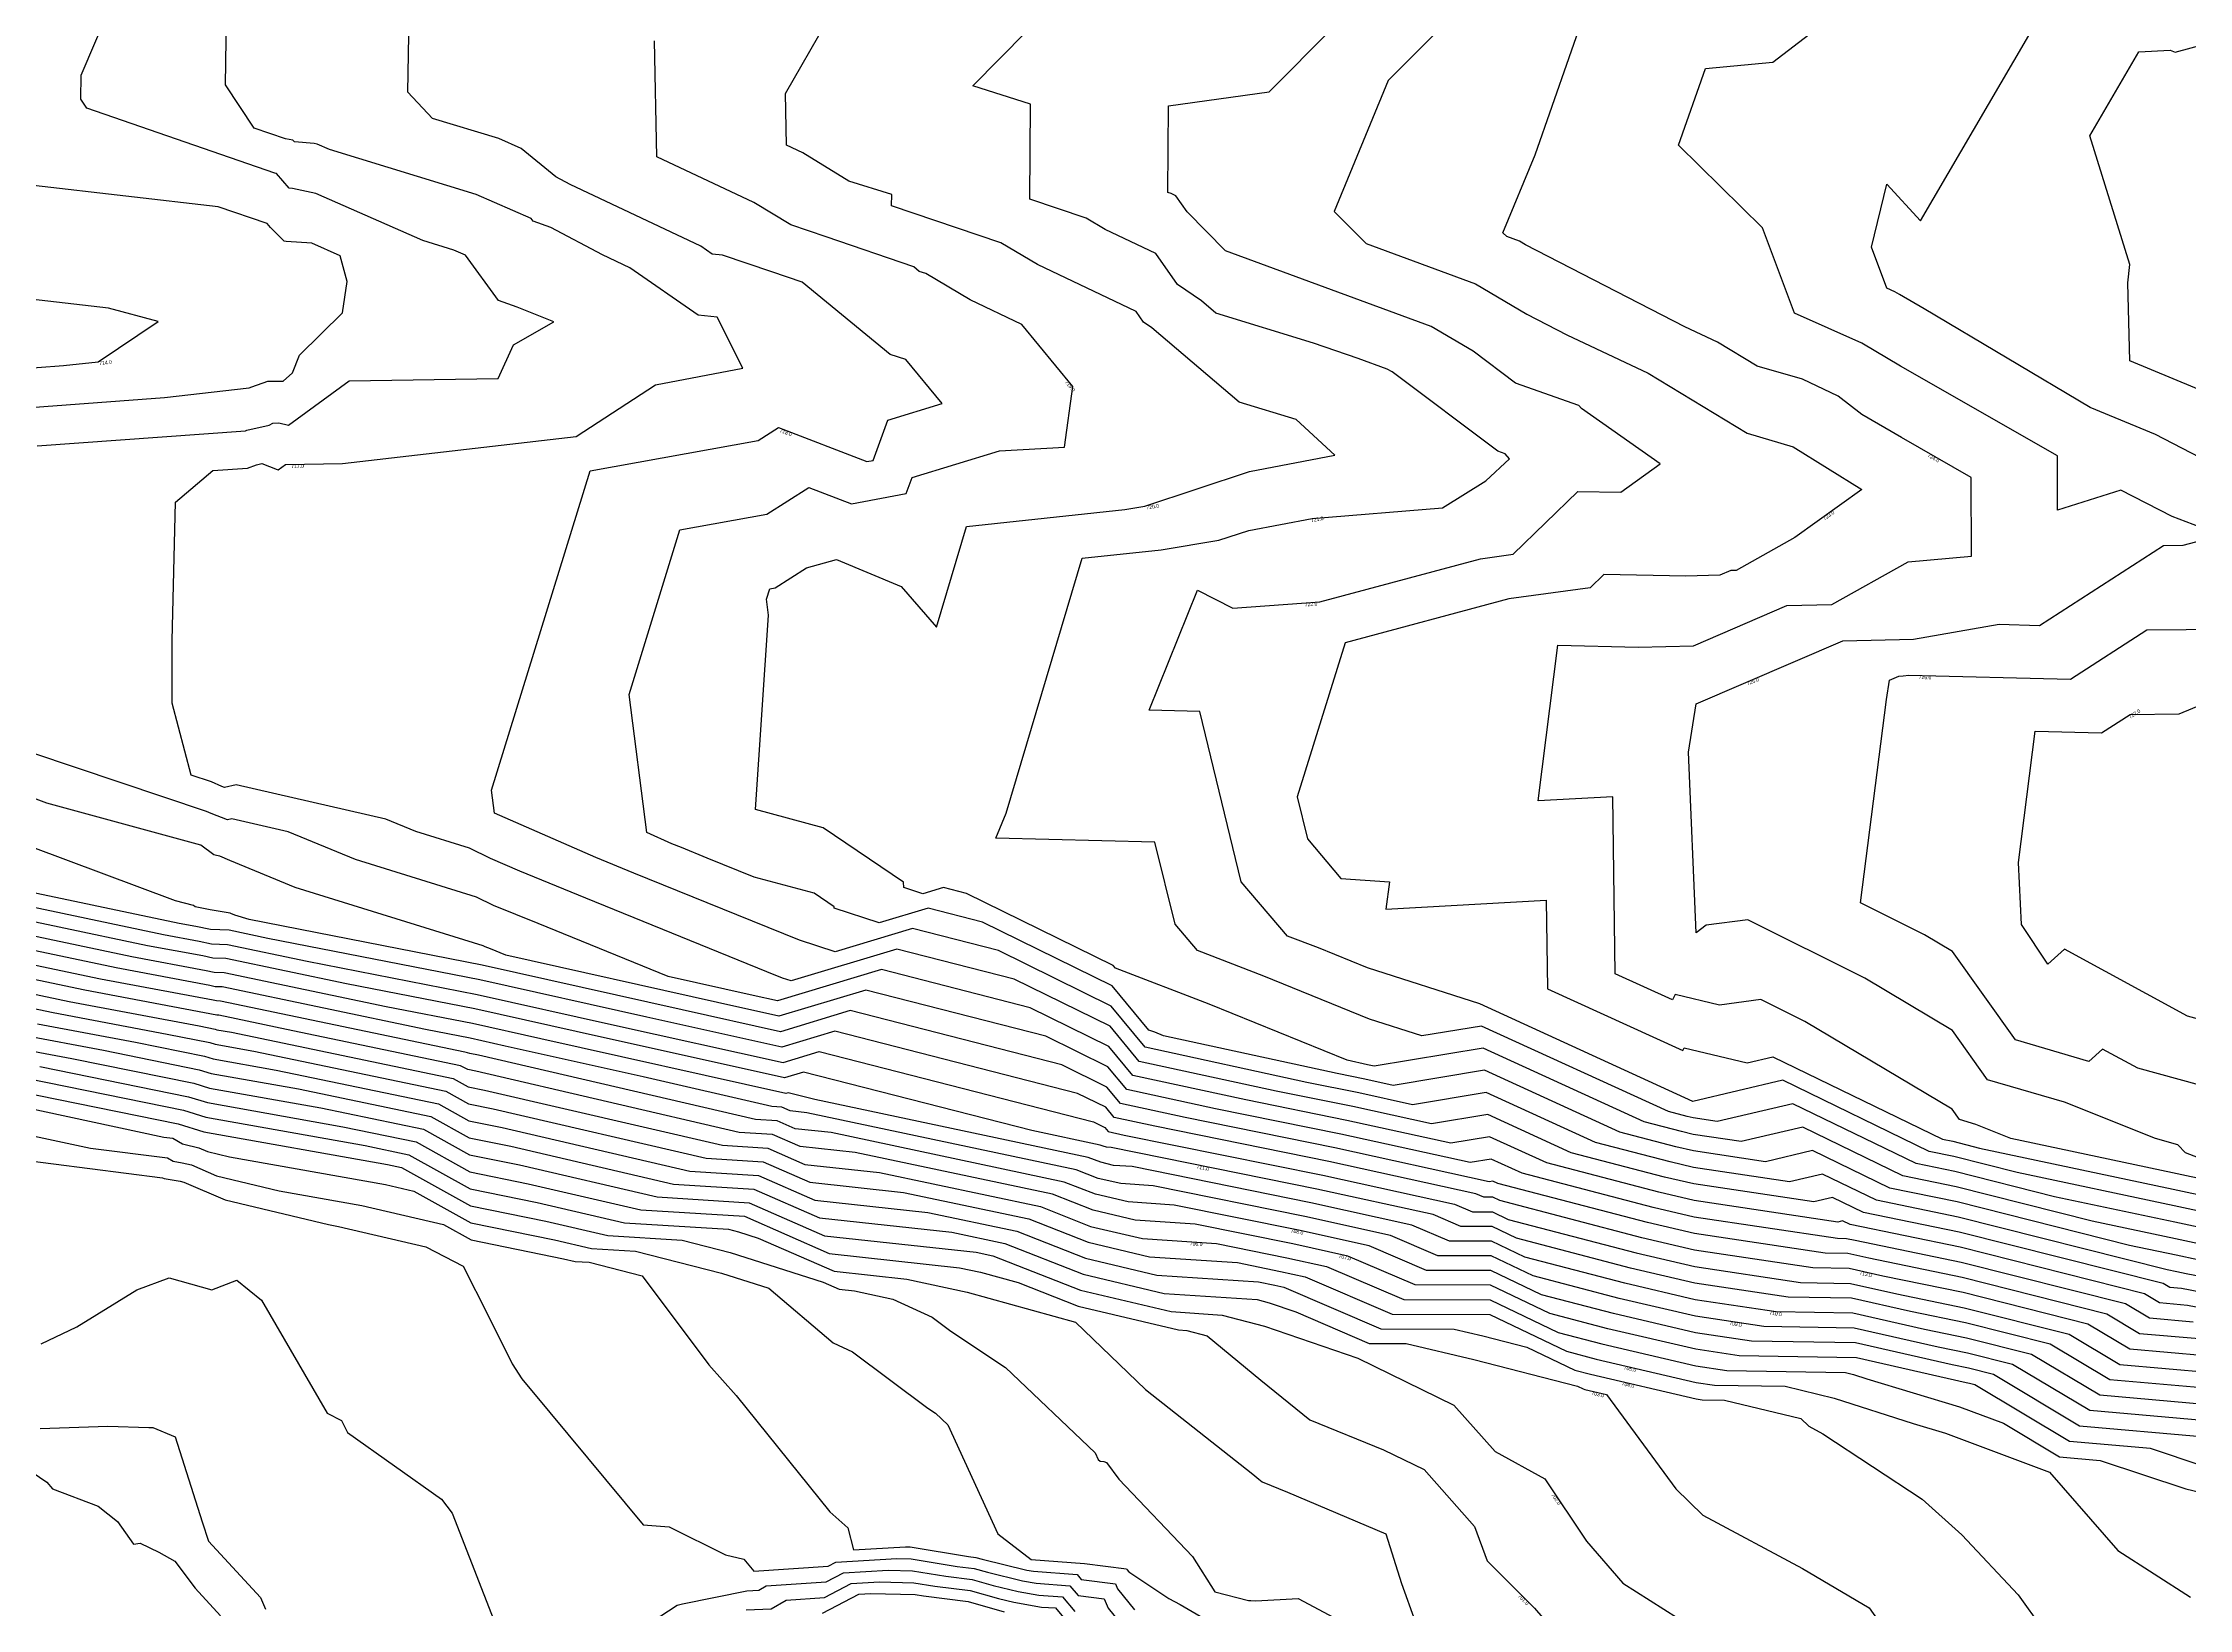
# Model space of a CAD drawing. Extents: x 1684434 to 1702565, y 997334 to 1000228.
# Drawn here: x 1698386.3 to 1698678.4, y 999333.4 to 999546.5 of the extents above; entities that cross this region are included whole.
import ezdxf

# ---------------------------------------------------------------- set-up
doc = ezdxf.new("R2010")
doc.units = 0
doc.layers.add('Default', color=7, linetype='Continuous')

msp = doc.modelspace()

# ---------------------------------------------------------------- linework, layer by layer
at = {"layer": 'Default'}
for points in [[(1698385.57, 999491.68), (1698413.91, 999493.76), (1698414.11, 999493.83), (1698417.15, 999494.53), (1698417.63, 999494.8), (1698418.45, 999494.83), (1698419.77, 999494.52), (1698428.02, 999500.56), (1698448.29, 999500.88), (1698450.39, 999505.42), (1698455.88, 999508.59), (1698450.88, 999510.56), (1698448.34, 999511.47), (1698443.84, 999517.65), (1698442.27, 999518.34), (1698438.06, 999519.62), (1698423.49, 999526.05), (1698420.31, 999526.73), (1698419.86, 999526.77), (1698418.13, 999528.76), (1698417.88, 999528.8), (1698392.33, 999537.65), (1698391.51, 999538.89), (1698391.55, 999542.13), (1698406.08, 999576.14)], [(1698696.28, 999384.03), (1698676.34, 999388.29), (1698654.98, 999392.83), (1698646.39, 999395), (1698643.03, 999395.69), (1698623.1, 999405.37), (1698610.87, 999402.5), (1698581.87, 999415.77), (1698566.59, 999420.66), (1698559.9, 999423.38), (1698555.7, 999424.99), (1698549.4, 999432.39), (1698543.76, 999455.54), (1698536.87, 999455.71), (1698543.47, 999472.04), (1698548.26, 999469.59), (1698560.11, 999470.49), (1698581.98, 999476.33), (1698586.39, 999476.94), (1698595.19, 999485.5), (1698601.05, 999485.39), (1698606.43, 999489.23), (1698595.69, 999496.78), (1698595.33, 999497.2), (1698586.73, 999500.24), (1698580.97, 999504.57), (1698575.27, 999507.95), (1698547.28, 999518.24), (1698542.03, 999523.52), (1698540.49, 999525.72), (1698540.05, 999525.93), (1698539.89, 999526.02), (1698539.41, 999526.19), (1698539.5, 999537.98), (1698553.22, 999539.87), (1698579.12, 999565.95)], [(1698691.7, 999382.78), (1698676.43, 999386.04), (1698660.08, 999389.52), (1698646.53, 999392.94), (1698641.24, 999394.03), (1698624.45, 999402.18), (1698614.16, 999399.76), (1698610.9, 999400.25), (1698610.1, 999400.44), (1698607.55, 999401.1), (1698582.09, 999412.75), (1698573.98, 999411.41), (1698566.88, 999413.68), (1698552.47, 999419.55), (1698543.44, 999423.01), (1698540.4, 999426.59), (1698537.67, 999437.76), (1698516.03, 999438.29), (1698517.42, 999441.73), (1698527.75, 999476.39), (1698538.52, 999477.54), (1698546.37, 999478.84), (1698550.44, 999480.19), (1698559.07, 999481.83), (1698576.78, 999483.24), (1698582.69, 999486.93), (1698585.91, 999489.92), (1698585.33, 999490.59), (1698584.32, 999490.95), (1698569.94, 999501.75), (1698569.27, 999502.15), (1698565.31, 999503.6), (1698559.23, 999505.69), (1698545.96, 999509.76), (1698543.99, 999511.44), (1698540.73, 999513.66), (1698537.79, 999517.85), (1698530.87, 999521.14), (1698528.29, 999522.67), (1698520.62, 999525.28), (1698520.72, 999538.21), (1698512.88, 999540.67), (1698531.22, 999559.27)], [(1698586.56, 999558.66), (1698569.42, 999541.41), (1698562.07, 999523.57), (1698566.4, 999519.21), (1698581.27, 999513.74), (1698588.28, 999509.6), (1698593.69, 999506.81), (1698604.78, 999501.59), (1698618.27, 999493.4), (1698624.52, 999491.58), (1698633.87, 999485.76), (1698624.73, 999479.24), (1698616.74, 999474.75), (1698616.02, 999474.74), (1698614.53, 999474.1), (1698609.91, 999473.98), (1698598.73, 999474.19), (1698596.87, 999472.39), (1698585.84, 999470.88), (1698563.53, 999464.91), (1698557, 999443.94), (1698558.4, 999438.2), (1698562.97, 999432.84), (1698569.56, 999432.38), (1698569.09, 999428.66), (1698590.92, 999429.86), (1698591.09, 999417.82), (1698609.48, 999409.41), (1698609.67, 999409.76), (1698618.25, 999407.74), (1698621.75, 999408.56), (1698644.83, 999397.35), (1698646.25, 999397.06), (1698649.88, 999396.14), (1698676.24, 999390.54), (1698700.86, 999385.28)], [(1698699.2, 999372.83), (1698677.34, 999377.03), (1698675.75, 999377.16), (1698674.86, 999377.69), (1698647.09, 999384.7), (1698634.07, 999387.38), (1698629.87, 999389.42), (1698627.3, 999388.82), (1698611, 999391.26), (1698607, 999392.19), (1698594.29, 999395.51), (1698582.97, 999400.69), (1698575.31, 999399.42), (1698564.58, 999401.78), (1698554.17, 999403.89), (1698535.5, 999407.94), (1698531.55, 999412.72), (1698518.51, 999419.13), (1698502.56, 999423.22), (1698488.18, 999418.89), (1698486.97, 999419.28), (1698484.84, 999420.14), (1698460.24, 999430.13), (1698451.22, 999433.8), (1698447.26, 999435.54), (1698444.4, 999436.93), (1698437.09, 999439.2), (1698433.01, 999440.88), (1698412.64, 999445.56), (1698411.07, 999445.22), (1698410.7, 999445.36), (1698409.29, 999445.97), (1698406.52, 999446.9), (1698403.91, 999456.7), (1698403.95, 999465.23), (1698404.37, 999484.05), (1698409.47, 999488.32), (1698414.2, 999488.66), (1698415.4, 999489.12), (1698416.11, 999489.28), (1698418.2, 999488.49), (1698418.37, 999488.45), (1698419.34, 999489.16), (1698427.1, 999489.28), (1698458.92, 999492.98), (1698469.72, 999500), (1698481.59, 999502.25), (1698478.09, 999509.21), (1698475.49, 999509.46), (1698466.23, 999515.9), (1698462.49, 999517.68), (1698455.45, 999521.4), (1698453.07, 999522.26), (1698452.79, 999522.65), (1698445.32, 999525.92), (1698425.35, 999532), (1698423.64, 999532.76), (1698423.26, 999532.84), (1698420.56, 999533.08), (1698420.36, 999533.31), (1698419.36, 999533.45), (1698415.1, 999534.93), (1698411.19, 999540.82), (1698411.41, 999556.16)], [(1698701, 999374.61), (1698677.97, 999379.03), (1698676.72, 999379.3), (1698675.38, 999379.58), (1698646.95, 999386.76), (1698635.86, 999389.04), (1698628.52, 999392.61), (1698624.01, 999391.55), (1698610.97, 999393.5), (1698607.78, 999394.25), (1698597.6, 999396.91), (1698582.75, 999403.7), (1698572.7, 999402.04), (1698565.39, 999403.65), (1698558.31, 999405.08), (1698536.35, 999409.85), (1698531.7, 999415.47), (1698516.36, 999423.02), (1698504.68, 999426.01), (1698494.15, 999422.84), (1698489.3, 999424.41), (1698480.79, 999427.87), (1698466.74, 999433.57), (1698461.58, 999435.68), (1698447.8, 999441.71), (1698447.4, 999444.84), (1698460.81, 999488.31), (1698483.67, 999492.43), (1698486.43, 999494.18), (1698498.45, 999489.55), (1698499.32, 999489.71), (1698501.33, 999495.2), (1698508.69, 999497.44), (1698503.78, 999503.43), (1698501.64, 999504.12), (1698489.68, 999513.96), (1698485.53, 999515.38), (1698478.83, 999517.65), (1698477.41, 999517.78), (1698475.87, 999518.86), (1698458.1, 999527.28), (1698456.14, 999528.32), (1698451.44, 999532.15), (1698448.36, 999533.5), (1698439.34, 999536.25), (1698436.02, 999539.81), (1698436.24, 999552.78)], [(1698705.44, 999386.53), (1698676.15, 999392.79), (1698654.13, 999397.46), (1698649.36, 999399.37), (1698647.16, 999400.02), (1698646.15, 999401.43), (1698626.1, 999413.37), (1698620.13, 999416.36), (1698614.47, 999415.6), (1698608.46, 999417.02), (1698608.09, 999416.31), (1698600.31, 999419.87), (1698599.96, 999443.95), (1698589.83, 999443.4), (1698592.47, 999464.57), (1698603.4, 999464.3), (1698610.93, 999464.5), (1698623.65, 999469.95), (1698629.77, 999470.09), (1698640.17, 999475.92), (1698648.76, 999476.68), (1698648.73, 999487.39), (1698639.23, 999492.83), (1698633.87, 999495.98), (1698630.65, 999498.44), (1698625.77, 999500.75), (1698619.59, 999502.54), (1698614.2, 999505.82), (1698609.76, 999507.91), (1698588.09, 999519.05), (1698587.27, 999519.54), (1698585.53, 999520.18), (1698585.02, 999520.7), (1698589.38, 999531.29), (1698596.34, 999551.15)], [(1698682.99, 999393.55), (1698677.89, 999395.47), (1698676.87, 999396.6), (1698673.8, 999397.43), (1698661.44, 999402.37), (1698650.96, 999405.44), (1698646.17, 999412.16), (1698634.25, 999419.26), (1698618.33, 999427.22), (1698612.67, 999426.47), (1698611.29, 999425.45), (1698610.25, 999450.03), (1698611.31, 999456.6), (1698631.27, 999465.15), (1698640.89, 999465.38), (1698652.52, 999467.41), (1698658.02, 999467.27), (1698674.89, 999478.14), (1698677.58, 999478.17), (1698682.75, 999479.52), (1698676.09, 999482.06), (1698669.08, 999485.68), (1698660.48, 999482.96), (1698660.46, 999490.32), (1698639.1, 999502.56), (1698633.84, 999505.65), (1698624.67, 999509.77), (1698620.33, 999521.38), (1698608.91, 999532.62), (1698612.56, 999543.04), (1698621.73, 999543.91), (1698633.78, 999553.18)], [(1698687.12, 999381.53), (1698676.53, 999383.8), (1698665.18, 999386.21), (1698646.67, 999390.88), (1698639.45, 999392.37), (1698625.81, 999398.99), (1698617.44, 999397.03), (1698610.92, 999398), (1698609.32, 999398.38), (1698604.24, 999399.7), (1698582.31, 999409.74), (1698567.48, 999407.29), (1698567.03, 999407.39), (1698566.58, 999407.48), (1698563.81, 999408.08), (1698545.05, 999415.72), (1698532.3, 999420.61), (1698531.99, 999420.99), (1698512.04, 999430.79), (1698508.91, 999431.59), (1698506.09, 999430.74), (1698503.51, 999431.58), (1698503.44, 999432.31), (1698492.52, 999439.72), (1698483.31, 999442.2), (1698485.09, 999468.65), (1698484.81, 999470.84), (1698485.24, 999472.25), (1698485.98, 999472.38), (1698490.23, 999475.08), (1698494.34, 999476.22), (1698503.13, 999472.54), (1698507.94, 999467.01), (1698512.03, 999480.73), (1698533.57, 999483.04), (1698536.3, 999483.49), (1698550.55, 999488.22), (1698562.16, 999490.43), (1698556.86, 999495.27), (1698549.12, 999497.64), (1698537.25, 999507.75), (1698536.12, 999508.52), (1698535.1, 999509.97), (1698521.7, 999516.36), (1698516.69, 999519.31), (1698501.83, 999524.37), (1698501.84, 999525.89), (1698496.03, 999527.71), (1698489.73, 999531.57), (1698487.53, 999532.6), (1698487.39, 999539.65), (1698492.96, 999549.35)], [(1698679.83, 999490.13), (1698673.82, 999493.23), (1698664.94, 999496.91), (1698642.34, 999510.35), (1698638.96, 999512.29), (1698638.34, 999512.65), (1698637.27, 999513.13), (1698635.19, 999518.71), (1698637.24, 999527.32), (1698641.85, 999522.3), (1698658.28, 999550.5)], [(1698682.54, 999380.28), (1698676.62, 999381.55), (1698670.28, 999382.9), (1698646.81, 999388.82), (1698637.65, 999390.7), (1698627.16, 999395.8), (1698620.73, 999394.29), (1698610.95, 999395.75), (1698608.55, 999396.31), (1698600.92, 999398.31), (1698582.53, 999406.72), (1698570.09, 999404.67), (1698566.21, 999405.52), (1698562.45, 999406.28), (1698538.81, 999411.41), (1698537.63, 999411.89), (1698536.83, 999412.2), (1698531.84, 999418.23), (1698514.2, 999426.9), (1698506.79, 999428.8), (1698500.12, 999426.79), (1698494.02, 999428.77), (1698494, 999428.96), (1698491.27, 999430.81), (1698483.13, 999433.01), (1698476.74, 999435.6), (1698473.23, 999437.02), (1698471.94, 999437.55), (1698468.5, 999439.06), (1698466.1, 999457.84), (1698473.03, 999480.28), (1698484.83, 999482.4), (1698490.55, 999486.04), (1698496.35, 999483.8), (1698503.81, 999485.19), (1698504.61, 999487.39), (1698516.53, 999491.03), (1698525.37, 999491.5), (1698526.5, 999499.75), (1698519.54, 999508.23), (1698512.52, 999511.57), (1698506.47, 999515.14), (1698505.6, 999515.42), (1698504.85, 999516.04), (1698492.92, 999520.13), (1698488.13, 999521.75), (1698483.1, 999524.83), (1698469.87, 999531.01), (1698469.55, 999546.79)], [(1698685.07, 999497.13), (1698670.34, 999503.25), (1698670.06, 999513.9), (1698670.34, 999516.36), (1698664.9, 999533.88), (1698671.56, 999545.32), (1698675.8, 999545.54), (1698676.49, 999545.28), (1698680.84, 999546.43)], [(1698380.36, 999496.6), (1698402.87, 999498.26), (1698414.43, 999499.58), (1698414.77, 999499.73), (1698416.97, 999500.48), (1698419.02, 999500.51), (1698420.29, 999501.65), (1698421.25, 999504.04), (1698427.11, 999509.79), (1698427.76, 999514.06), (1698426.79, 999517.57), (1698422.92, 999519.27), (1698419.46, 999519.48), (1698419.17, 999519.55), (1698417.32, 999521.41), (1698416.87, 999521.96), (1698410.19, 999524.24), (1698385.07, 999527.14)], [(1698381.97, 999502.08), (1698389.13, 999502.61), (1698393.85, 999503.15), (1698402.02, 999508.62), (1698395.25, 999510.44), (1698383.47, 999511.81)], [(1698679.83, 999404.72), (1698671.4, 999407), (1698666.61, 999409.6), (1698664.75, 999407.94), (1698654.76, 999410.86), (1698646.2, 999422.89), (1698642.4, 999425.15), (1698633.69, 999429.51), (1698637.22, 999457.18), (1698637.64, 999459.83), (1698638.9, 999460.36), (1698639.5, 999460.38), (1698640.23, 999460.5), (1698662.25, 999459.95), (1698672.63, 999466.64), (1698688.73, 999466.8)], [(1698682.79, 999412.83), (1698678.19, 999414.08), (1698661.44, 999423.19), (1698659.18, 999421.16), (1698655.56, 999426.56), (1698655.16, 999434.99), (1698657.42, 999452.86), (1698666.47, 999452.63), (1698670.37, 999455.14), (1698677.02, 999455.21), (1698689.42, 999460.35)], [(1698697.41, 999371.04), (1698678.15, 999374.74), (1698674.38, 999375.07), (1698672.3, 999376.32), (1698647.23, 999382.65), (1698632.27, 999385.72), (1698631.22, 999386.23), (1698630.58, 999386.08), (1698611.02, 999389.01), (1698606.23, 999390.12), (1698590.97, 999394.11), (1698583.19, 999397.67), (1698577.93, 999396.8), (1698563.76, 999399.91), (1698550.04, 999402.69), (1698534.66, 999406.03), (1698531.41, 999409.96), (1698520.67, 999415.24), (1698500.44, 999420.42), (1698486.32, 999416.17), (1698482.98, 999416.91), (1698471.44, 999419.5), (1698453.75, 999426.68), (1698447.65, 999429.17), (1698445.33, 999430.29), (1698428.88, 999435.41), (1698419.7, 999439.19), (1698412.07, 999440.94), (1698411.48, 999440.82), (1698409.24, 999441.65), (1698408.59, 999441.94), (1698384.99, 999449.86)], [(1698678.96, 999372.46), (1698673.02, 999372.98), (1698669.74, 999374.94), (1698647.37, 999380.59), (1698632.93, 999383.55), (1698631.79, 999383.81), (1698630.56, 999383.84), (1698611.05, 999386.76), (1698605.46, 999388.06), (1698587.65, 999392.71), (1698583.41, 999394.65), (1698580.54, 999394.18), (1698562.94, 999398.04), (1698545.9, 999401.49), (1698533.82, 999404.11), (1698531.26, 999407.21), (1698522.82, 999411.35), (1698498.33, 999417.63), (1698486.5, 999414.07), (1698478.16, 999415.93), (1698449.33, 999422.39), (1698447.25, 999423.23), (1698446.54, 999423.52), (1698446.27, 999423.65), (1698420.68, 999431.62), (1698411.77, 999435.28), (1698410.4, 999435.88), (1698409.95, 999435.96), (1698409.61, 999436.03), (1698407.85, 999437.35), (1698386.89, 999443.08), (1698373.98, 999447.89)], [(1698679.77, 999370.17), (1698671.66, 999370.88), (1698667.17, 999373.56), (1698647.52, 999378.53), (1698634.82, 999381.14), (1698631.96, 999381.79), (1698628.88, 999381.84), (1698611.07, 999384.51), (1698604.68, 999386), (1698584.33, 999391.31), (1698583.63, 999391.64), (1698583.15, 999391.56), (1698562.12, 999396.17), (1698541.76, 999400.29), (1698532.98, 999402.2), (1698531.12, 999404.45), (1698524.98, 999407.47), (1698496.21, 999414.84), (1698486.69, 999411.97), (1698473.35, 999414.94), (1698446.11, 999421.04), (1698414.39, 999427.23), (1698412.47, 999427.83), (1698411.91, 999428.06), (1698411.82, 999428.09), (1698409.1, 999428.56), (1698407.06, 999428.98), (1698406.85, 999429.13), (1698404.39, 999429.8), (1698369.98, 999442.64)], [(1698363.83, 999433.4), (1698402.73, 999425.2), (1698407.61, 999424.29), (1698409.29, 999423.94), (1698411.46, 999423.84), (1698422.29, 999421.58), (1698445.45, 999417.06), (1698463.71, 999412.97), (1698487.06, 999407.78), (1698491.98, 999409.26), (1698529.29, 999399.69), (1698530.83, 999398.94), (1698531.29, 999398.38), (1698533.49, 999397.9), (1698560.49, 999392.44), (1698578.44, 999388.5), (1698580.86, 999387.45), (1698583.58, 999387.45), (1698585.71, 999386.42), (1698603.14, 999381.87), (1698611.12, 999380.01), (1698625.53, 999377.85), (1698632.29, 999377.73), (1698638.6, 999376.3), (1698647.8, 999374.41), (1698662.05, 999370.81), (1698668.94, 999366.69), (1698681.39, 999365.6)], [(1698682.2, 999363.32), (1698667.58, 999364.6), (1698659.48, 999369.44), (1698647.94, 999372.35), (1698640.49, 999373.88), (1698632.46, 999375.7), (1698623.85, 999375.86), (1698611.15, 999377.76), (1698602.36, 999379.81), (1698586.85, 999383.86), (1698583.53, 999385.45), (1698579.3, 999385.47), (1698575.54, 999387.08), (1698559.67, 999390.57), (1698531.69, 999396.23), (1698531.06, 999396.27), (1698530.62, 999396.38), (1698530.19, 999396.54), (1698520.9, 999398.51), (1698489.86, 999406.47), (1698487.25, 999405.68), (1698458.9, 999411.99), (1698445.13, 999415.07), (1698427.66, 999418.48), (1698411.23, 999421.92), (1698409.46, 999421.99), (1698408.09, 999422.28), (1698400.59, 999423.68), (1698364.46, 999431.3)], [(1698680.58, 999367.89), (1698670.3, 999368.79), (1698664.61, 999372.19), (1698647.66, 999376.47), (1698636.71, 999378.72), (1698632.12, 999379.76), (1698627.2, 999379.85), (1698611.1, 999382.26), (1698603.91, 999383.94), (1698584.58, 999388.99), (1698583.63, 999389.44), (1698582.42, 999389.44), (1698581.35, 999389.91), (1698561.31, 999394.31), (1698537.63, 999399.1), (1698532.13, 999400.29), (1698530.97, 999401.7), (1698527.14, 999403.58), (1698494.09, 999412.05), (1698486.88, 999409.88), (1698468.53, 999413.96), (1698445.78, 999419.05), (1698416.93, 999424.68), (1698411.7, 999425.77), (1698409.13, 999425.88), (1698407.13, 999426.3), (1698404.87, 999426.72), (1698381.22, 999431.7)], [(1698683.01, 999361.03), (1698666.22, 999362.5), (1698656.92, 999368.06), (1698648.08, 999370.29), (1698642.37, 999371.46), (1698632.63, 999373.67), (1698622.18, 999373.86), (1698611.17, 999375.51), (1698601.59, 999377.75), (1698587.98, 999381.3), (1698583.47, 999383.46), (1698577.74, 999383.48), (1698572.63, 999385.67), (1698558.86, 999388.7), (1698534.55, 999393.62), (1698532.04, 999393.79), (1698530.28, 999394.2), (1698528.57, 999394.87), (1698491.39, 999402.74), (1698487.74, 999403.67), (1698487.44, 999403.58), (1698454.08, 999411), (1698444.8, 999413.08), (1698433.03, 999415.38), (1698410.99, 999419.99), (1698409.63, 999420.05), (1698408.56, 999420.27), (1698398.45, 999422.16), (1698365.09, 999429.19)], [(1698683.82, 999358.75), (1698664.86, 999360.41), (1698654.35, 999366.68), (1698648.22, 999368.23), (1698644.26, 999369.05), (1698632.8, 999371.64), (1698620.5, 999371.87), (1698611.2, 999373.26), (1698600.82, 999375.68), (1698589.11, 999378.74), (1698583.42, 999381.47), (1698576.18, 999381.49), (1698569.73, 999384.26), (1698558.04, 999386.83), (1698537.42, 999391), (1698533.02, 999391.3), (1698529.93, 999392.02), (1698526.95, 999393.2), (1698490.31, 999400.95), (1698488.04, 999401.2), (1698486.91, 999401.69), (1698485.53, 999401.78), (1698468.03, 999405.84), (1698449.26, 999410.02), (1698444.47, 999411.09), (1698438.4, 999412.28), (1698410.75, 999418.06), (1698409.79, 999418.1), (1698409.04, 999418.26), (1698396.31, 999420.65), (1698365.71, 999427.09)], [(1698680.02, 999356.86), (1698663.49, 999358.31), (1698651.79, 999365.31), (1698648.36, 999366.17), (1698646.15, 999366.63), (1698632.97, 999369.62), (1698618.82, 999369.87), (1698611.23, 999371.01), (1698600.04, 999373.62), (1698590.25, 999376.18), (1698583.37, 999379.48), (1698574.62, 999379.5), (1698566.83, 999382.85), (1698557.22, 999384.96), (1698540.28, 999388.39), (1698534, 999388.81), (1698529.59, 999389.85), (1698525.33, 999391.52), (1698493.6, 999398.24), (1698488.7, 999398.77), (1698486.27, 999399.84), (1698483.3, 999400.03), (1698445.62, 999408.77), (1698444.45, 999409.03), (1698444.14, 999409.1), (1698443.76, 999409.18), (1698410.52, 999416.13), (1698409.96, 999416.16), (1698409.52, 999416.25), (1698394.17, 999419.13), (1698366.34, 999424.99)], [(1698680.32, 999352.87), (1698673.15, 999355.25), (1698662.13, 999356.22), (1698649.23, 999363.93), (1698648.5, 999364.11), (1698648.04, 999364.21), (1698633.14, 999367.59), (1698617.15, 999367.88), (1698611.25, 999368.76), (1698599.27, 999371.56), (1698591.38, 999373.62), (1698583.32, 999377.48), (1698573.07, 999377.51), (1698563.92, 999381.44), (1698556.41, 999383.09), (1698543.15, 999385.78), (1698534.98, 999386.32), (1698529.25, 999387.67), (1698523.72, 999389.85), (1698496.89, 999395.53), (1698489.37, 999396.35), (1698485.63, 999397.99), (1698481.07, 999398.27), (1698445.24, 999406.59), (1698444.16, 999406.81), (1698443.18, 999407.35), (1698420.37, 999412.1), (1698410.28, 999414.21), (1698410.12, 999414.21), (1698410, 999414.24), (1698392.04, 999417.61), (1698366.97, 999422.89)], [(1698367.59, 999420.79), (1698389.9, 999416.09), (1698407.59, 999412.77), (1698409.76, 999412.33), (1698410.03, 999412.25), (1698412.01, 999411.89), (1698442.18, 999405.62), (1698444.21, 999404.49), (1698446.43, 999404.04), (1698478.84, 999396.52), (1698484.99, 999396.13), (1698490.03, 999393.92), (1698500.18, 999392.81), (1698522.1, 999388.18), (1698528.91, 999385.49), (1698535.96, 999383.84), (1698546.02, 999383.16), (1698555.59, 999381.22), (1698561.02, 999380.03), (1698571.51, 999375.52), (1698583.27, 999375.49), (1698592.52, 999371.06), (1698598.49, 999369.5), (1698611.28, 999366.51), (1698615.47, 999365.89), (1698631.63, 999365.59), (1698632.74, 999365.32), (1698634.54, 999364.75), (1698647.14, 999360.93), (1698653.14, 999358.69), (1698660.77, 999354.13), (1698666.28, 999353.64), (1698677.93, 999349.78), (1698680.03, 999349.25)], [(1698368.22, 999418.69), (1698387.76, 999414.57), (1698403.26, 999411.66), (1698409.04, 999410.49), (1698409.78, 999410.26), (1698415.04, 999409.32), (1698441.17, 999403.89), (1698444.25, 999402.18), (1698447.62, 999401.49), (1698476.61, 999394.76), (1698484.35, 999394.28), (1698490.7, 999391.5), (1698503.46, 999390.1), (1698520.48, 999386.5), (1698528.57, 999383.32), (1698536.94, 999381.35), (1698548.88, 999380.55), (1698554.77, 999379.36), (1698558.11, 999378.62), (1698569.95, 999373.53), (1698583.22, 999373.5), (1698593.65, 999368.5), (1698597.72, 999367.43), (1698611.3, 999364.26), (1698613.8, 999363.89), (1698623.4, 999363.72), (1698630.09, 999362.1), (1698640.85, 999358.67), (1698645.23, 999357.34), (1698659.41, 999352.03), (1698668.69, 999341.38), (1698678.59, 999335.03)], [(1698383.48, 999411.53), (1698394.6, 999409.45), (1698407.61, 999406.8), (1698409.26, 999406.3), (1698421.11, 999404.18), (1698439.15, 999400.43), (1698444.34, 999397.55), (1698450.01, 999396.39), (1698472.15, 999391.25), (1698483.07, 999390.57), (1698492.03, 999386.65), (1698510.04, 999384.68), (1698517.24, 999383.16), (1698527.89, 999378.96), (1698538.91, 999376.37), (1698551.56, 999375.52), (1698553.21, 999375.09), (1698556.84, 999373.85), (1698566.83, 999369.55), (1698571.83, 999369.54), (1698581.05, 999367.35), (1698595.15, 999363.74), (1698595.92, 999363.37), (1698596.17, 999363.31), (1698599.12, 999362.62), (1698608.56, 999349.77), (1698612.23, 999346.2), (1698625.78, 999338.92), (1698634.87, 999333.56), (1698643.86, 999320.85)], [(1698385.62, 999413.05), (1698398.93, 999410.56), (1698408.32, 999408.65), (1698409.52, 999408.28), (1698418.07, 999406.75), (1698440.16, 999402.16), (1698444.3, 999399.86), (1698448.82, 999398.94), (1698474.38, 999393.01), (1698483.71, 999392.42), (1698491.36, 999389.07), (1698506.75, 999387.39), (1698518.86, 999384.83), (1698528.23, 999381.14), (1698537.93, 999378.86), (1698551.75, 999377.93), (1698553.96, 999377.49), (1698555.21, 999377.21), (1698568.39, 999371.54), (1698578.39, 999371.52), (1698582.29, 999370.59), (1698588.26, 999369.06), (1698594.79, 999365.93), (1698596.95, 999365.37), (1698611.33, 999362.02), (1698612.12, 999361.9), (1698615.18, 999361.84), (1698625.57, 999359.33), (1698626.64, 999358.29), (1698628.53, 999357.27), (1698642.05, 999348.37), (1698647.45, 999343.53), (1698655.14, 999335.34), (1698658.42, 999330.71)], [(1698381.35, 999410.01), (1698390.26, 999408.34), (1698406.89, 999404.96), (1698409.01, 999404.31), (1698424.14, 999401.61), (1698438.15, 999398.7), (1698444.39, 999395.23), (1698451.2, 999393.84), (1698469.92, 999389.49), (1698482.43, 999388.71), (1698492.69, 999384.22), (1698513.33, 999381.97), (1698515.62, 999381.48), (1698527.55, 999376.79), (1698539.89, 999373.88), (1698546.79, 999373.42), (1698552.58, 999371.89), (1698565.27, 999367.57), (1698578.32, 999361.16), (1698583.94, 999354.83), (1698590.7, 999351.14), (1698596.37, 999342.67), (1698601.31, 999336.95), (1698608.76, 999332.22)], [(1698377.27, 999405.02), (1698404.74, 999399.43), (1698408.24, 999398.36), (1698433.24, 999393.9), (1698435.13, 999393.51), (1698444.53, 999388.29), (1698454.78, 999386.19), (1698463.23, 999384.23), (1698473.32, 999383.6), (1698479.85, 999381.94), (1698492.51, 999377.9), (1698494.68, 999376.95), (1698496.77, 999376.72), (1698502.01, 999375.59), (1698507.33, 999373.13), (1698509.89, 999371.22), (1698517.33, 999366.26), (1698529.52, 999354.69), (1698529.95, 999353.75), (1698530.23, 999353.54), (1698530.69, 999353.5), (1698531.09, 999353.34), (1698532.74, 999351.1), (1698542.78, 999340.57), (1698545.8, 999335.76), (1698550.39, 999334.56), (1698550.71, 999334.56), (1698551.4, 999334.51), (1698557.16, 999334.84), (1698562.67, 999331.9)], [(1698381.6, 999406.13), (1698405.46, 999401.28), (1698408.5, 999400.34), (1698430.21, 999396.47), (1698436.13, 999395.24), (1698444.48, 999390.6), (1698453.59, 999388.74), (1698465.46, 999385.98), (1698479.64, 999385.1), (1698481.01, 999384.75), (1698483.68, 999383.9), (1698494.02, 999379.37), (1698503.91, 999378.29), (1698512.12, 999376.52), (1698526.86, 999372.43), (1698536.36, 999363.3), (1698550.97, 999351.77), (1698551.82, 999351.07), (1698552.24, 999350.73), (1698555.72, 999349.32), (1698569.09, 999343.66), (1698571.22, 999336.89), (1698573.09, 999331.74)], [(1698385.93, 999407.23), (1698406.17, 999403.12), (1698408.75, 999402.33), (1698427.17, 999399.04), (1698437.14, 999396.97), (1698444.44, 999392.92), (1698452.39, 999391.29), (1698467.69, 999387.74), (1698481.79, 999386.86), (1698493.35, 999381.8), (1698511.06, 999379.86), (1698513.91, 999379.25), (1698519.04, 999377.83), (1698527.21, 999374.61), (1698540.87, 999371.4), (1698542.02, 999371.32), (1698544.78, 999370.59), (1698552.09, 999364.57), (1698558.75, 999359.15), (1698568.77, 999355.1), (1698574.29, 999352.39), (1698581.15, 999344.66), (1698582.85, 999339.98), (1698589.31, 999333.52), (1698592.7, 999329.59)], [(1698383.19, 999401.83), (1698402.79, 999397.64), (1698404.02, 999397.48), (1698405.33, 999396.7), (1698405.53, 999396.67), (1698407.58, 999396.19), (1698408.75, 999395.68), (1698411.72, 999394.97), (1698432.95, 999391.18), (1698436.82, 999390.28), (1698444.57, 999385.97), (1698455.97, 999383.64), (1698461, 999382.47), (1698467, 999382.1), (1698478.68, 999379.13), (1698485.13, 999377.07), (1698493.89, 999369.62), (1698496.52, 999368.41), (1698506.76, 999360.77), (1698507.79, 999360.09), (1698509.47, 999358.49), (1698516.27, 999343.65), (1698520.8, 999340.16), (1698528.07, 999339.63), (1698533.8, 999338.89), (1698533.83, 999338.81), (1698534.1, 999338.47), (1698539.54, 999334.86), (1698541.11, 999334.05), (1698544.92, 999331.83)], [(1698376.65, 999399.59), (1698392.82, 999396.14), (1698403.31, 999394.79), (1698404.08, 999394.34), (1698405.28, 999394.15), (1698406.55, 999393.86), (1698409.95, 999392.38), (1698418.47, 999390.34), (1698429.75, 999388.33), (1698440.87, 999385.74), (1698444.62, 999383.66), (1698457.17, 999381.09), (1698458.77, 999380.72), (1698460.68, 999380.6), (1698467.89, 999378.77), (1698476.96, 999366.63), (1698480.7, 999362.46), (1698493.42, 999346.63), (1698495.87, 999344.45), (1698496.65, 999341.46), (1698503.71, 999341.89), (1698504.34, 999341.87), (1698512.3, 999340.56), (1698513.31, 999340.43), (1698514.13, 999340.2), (1698520.21, 999338.71), (1698521.15, 999338.55), (1698527.08, 999338.11), (1698527.63, 999337.45), (1698532.28, 999336.85), (1698532.58, 999336.16), (1698534.9, 999333.29)], [(1698382.84, 999394.63), (1698402.6, 999392.11), (1698402.82, 999391.98), (1698405.02, 999391.64), (1698405.53, 999391.52), (1698411.14, 999389.08), (1698425.22, 999385.72), (1698426.55, 999385.48), (1698438.45, 999382.71), (1698443.55, 999380.09), (1698446.94, 999373.36), (1698450.21, 999366.77), (1698451.49, 999364.75), (1698455.33, 999360.18), (1698468.01, 999344.86), (1698471.56, 999344.61), (1698479.23, 999340.78), (1698481.72, 999340.19), (1698483.06, 999338.56), (1698493.19, 999339.26), (1698494.23, 999339.8), (1698502.53, 999340.3), (1698504.51, 999340.25), (1698510.76, 999339.22), (1698513.05, 999338.93), (1698514.88, 999338.41), (1698519.62, 999337.25), (1698521.51, 999336.93), (1698526.09, 999336.59), (1698527.2, 999335.27), (1698530.76, 999334.82), (1698531.32, 999333.52), (1698535.7, 999328.11)], [(1698386.09, 999369.52), (1698390.95, 999371.8), (1698399.12, 999376.84), (1698403.54, 999378.49), (1698409.32, 999376.84), (1698412.72, 999378.18), (1698416.1, 999375.44), (1698425.02, 999360.06), (1698426.98, 999359.06), (1698427.8, 999357.42), (1698440.57, 999348.35), (1698442.01, 999346.45), (1698448.65, 999329.47)], [(1698385.98, 999357.96), (1698395.17, 999358.32), (1698400.74, 999358.14), (1698401.32, 999358.11), (1698404.32, 999356.83), (1698408.01, 999345.28), (1698408.86, 999342.66), (1698415.94, 999334.97), (1698416.64, 999333.4)], [(1698382.89, 999353.4), (1698386.86, 999350.69), (1698387.64, 999349.77), (1698393.88, 999347.41), (1698396.51, 999345.31), (1698398.69, 999342.23), (1698399.59, 999342.36), (1698402.13, 999341.14), (1698404.29, 999339.91), (1698407.04, 999336.27), (1698410.51, 999332.51)], [(1698464.79, 999328.8), (1698472.63, 999333.93), (1698473.36, 999334.14), (1698482.12, 999335.91), (1698483.77, 999335.99), (1698484.76, 999336.56), (1698492.94, 999337.12), (1698495.27, 999338.34), (1698501.35, 999338.71), (1698504.68, 999338.63), (1698509.23, 999337.87), (1698512.78, 999337.43), (1698515.63, 999336.62), (1698519.03, 999335.79), (1698521.87, 999335.31), (1698525.1, 999335.07), (1698526.77, 999333.1)], [(1698482.03, 999333.29), (1698485.46, 999333.44), (1698487.5, 999334.64), (1698492.69, 999334.99), (1698496.32, 999336.89), (1698500.17, 999337.12), (1698504.85, 999337), (1698507.69, 999336.53), (1698512.51, 999335.93), (1698516.38, 999334.84), (1698518.44, 999334.33), (1698522.23, 999333.69), (1698524.11, 999333.56), (1698526.34, 999330.92)], [(1698492.44, 999332.86), (1698497.36, 999335.43), (1698498.99, 999335.53), (1698505.02, 999335.38), (1698506.15, 999335.19), (1698512.24, 999334.43), (1698517.13, 999333.05)]]:
    msp.add_lwpolyline(points, dxfattribs=at)

# ---------------------------------------------------------------- texts
for s, rotation, p in [(' 714.0', 6.5161, (1698393.85, 999502.65)), (' 719.0', 309.3897, (1698525.25, 999500.49)), (' 718.0', 338.907, (1698486.36, 999493.67)), (' 724.0', 330.2117, (1698642.56, 999490.35)), (' 717.0', 0.9202, (1698419.93, 999488.67)), (' 720.0', 9.3603, (1698536.35, 999483)), (' 721.0', 10.7654, (1698558.75, 999481.26)), (' 723.0', 35.4905, (1698628.62, 999481.4)), (' 722.0', 4.3268, (1698557.87, 999469.82)), (' 725.0', 23.1897, (1698618.15, 999458.99)), (' 726.0', 358.5637, (1698641.39, 999459.97)), (' 727.0', 32.7926, (1698670.21, 999454.44)), (' 711.0', 348.5619, (1698543.1, 999393.41)), (' 708.0', 348.5619, (1698555.92, 999384.72)), (' 706.0', 356.1698, (1698542.2, 999382.92)), (' 707.0', 347.6146, (1698562.43, 999381.26)), (' 713.0', 347.229, (1698633.3, 999378.98)), (' 709.0', 351.4852, (1698615.59, 999372.1)), (' 710.0', 351.4852, (1698621.04, 999373.53)), (' 704.0', 346.8703, (1698600.95, 999363.92)), (' 705.0', 346.8703, (1698601.23, 999366.1)), (' 703.0', 346.8703, (1698596.84, 999362.64)), (' 702.0', 303.799, (1698591.46, 999349.11)), (' 701.0', 315.0232, (1698586.87, 999335.25))]:
    msp.add_text(s, height=0.5, rotation=rotation, dxfattribs=at).set_placement(p)

doc.saveas('drawing.dxf')
